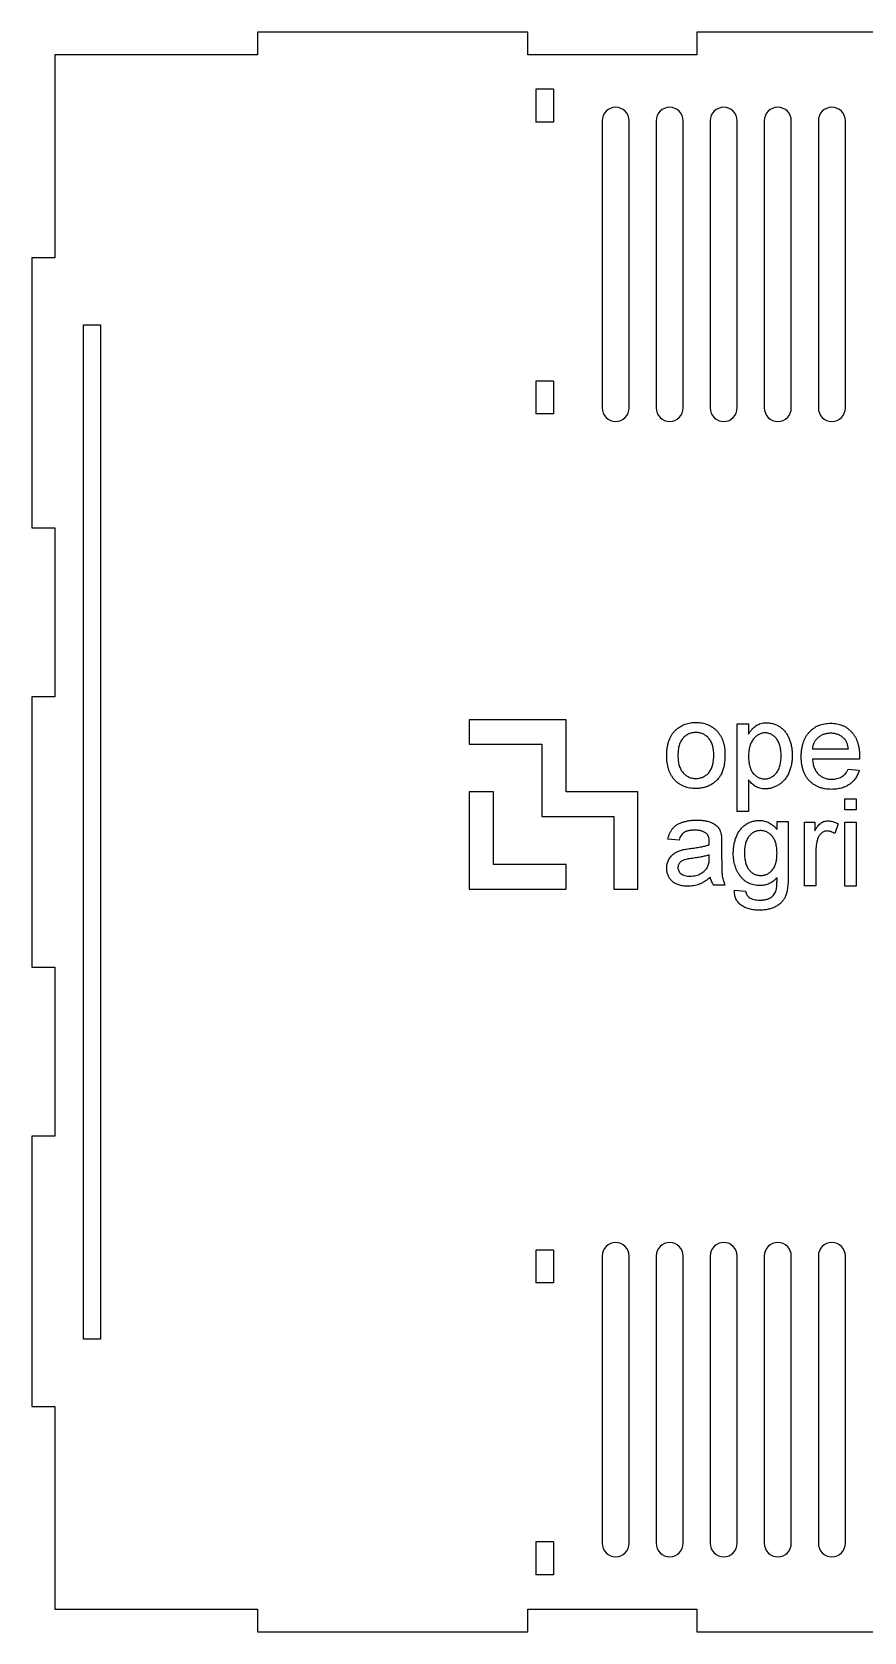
# Model space of a CAD drawing. Header units: millimetres. Extents: x -737 to 1904, y -658 to 473.
# Drawn here: x 484.6 to 641, y 172.5 to 473.2 of the extents above; entities that cross this region are included whole.
import ezdxf

# ---------------------------------------------------------------- set-up
doc = ezdxf.new("R2010")
doc.units = ezdxf.units.MM

msp = doc.modelspace()

# ---------------------------------------------------------------- linework, layer by layer
at = {"color": 7, "linetype": 'Continuous', "lineweight": 25}
for p, q in [((527.05, 473.2), (527.05, 468.88)), ((577.85, 473.2), (527.05, 473.2)), ((577.85, 468.88), (577.85, 473.2)), ((609.6, 473.2), (609.6, 468.88)), ((660.4, 473.2), (609.6, 473.2)), ((488.95, 468.88), (488.95, 430.78)), ((527.05, 468.88), (488.95, 468.88)), ((609.6, 468.88), (577.85, 468.88)), ((579.37, 462.44), (579.37, 456.28)), ((582.68, 462.44), (579.37, 462.44)), ((582.68, 462.44), (582.68, 456.28)), ((582.68, 456.28), (579.37, 456.28)), ((591.82, 456.51), (591.82, 402.54)), ((596.9, 402.54), (596.9, 456.51)), ((601.98, 456.51), (601.98, 402.54)), ((607.06, 402.54), (607.06, 456.51)), ((612.14, 456.51), (612.14, 402.54)), ((617.22, 402.54), (617.22, 456.51)), ((622.3, 456.51), (622.3, 402.54)), ((627.38, 402.54), (627.38, 456.51)), ((632.46, 456.51), (632.46, 402.54)), ((637.54, 402.54), (637.54, 456.51)), ((484.63, 430.78), (484.63, 379.98)), ((488.95, 430.78), (484.63, 430.78)), ((497.56, 418.08), (494.26, 418.08)), ((494.26, 418.08), (494.26, 227.58)), ((497.56, 227.58), (497.56, 418.08)), ((579.37, 407.57), (579.37, 401.42)), ((582.68, 407.57), (579.37, 407.57)), ((582.68, 407.57), (582.68, 401.42)), ((582.68, 401.42), (579.37, 401.42)), ((484.63, 379.98), (488.95, 379.98)), ((488.95, 379.98), (488.95, 348.23)), ((484.63, 348.23), (484.63, 297.43)), ((488.95, 348.23), (484.63, 348.23)), ((585.03, 343.92), (566.8, 343.92)), ((566.8, 343.92), (566.8, 339.36)), ((585.03, 330.37), (585.03, 343.92)), ((617.23, 343.15), (619.34, 343.15)), ((617.23, 326.71), (617.23, 343.15)), ((619.34, 343.15), (619.34, 341.24)), ((566.8, 339.36), (580.51, 339.36)), ((580.51, 339.36), (580.51, 325.75)), ((631.35, 338.44), (638.1, 338.44)), ((640.19, 336.54), (631.35, 336.54)), ((638.07, 334.65), (640.14, 334.43)), ((619.34, 332.64), (619.34, 326.71)), ((571.39, 330.37), (566.8, 330.37)), ((566.8, 330.37), (566.8, 312.11)), ((571.39, 316.7), (571.39, 330.37)), ((598.55, 330.37), (585.03, 330.37)), ((598.55, 312.11), (598.55, 330.37)), ((637.46, 329.09), (639.57, 329.09)), ((637.46, 326.99), (637.46, 329.09)), ((639.57, 329.09), (639.57, 326.99)), ((580.51, 325.75), (593.99, 325.75)), ((593.99, 325.75), (593.99, 312.11)), ((619.34, 326.71), (617.23, 326.71)), ((639.57, 326.99), (637.46, 326.99)), ((624.69, 324.79), (626.79, 324.79)), ((624.69, 323.31), (624.69, 324.79)), ((626.79, 324.79), (626.79, 314.55)), ((629.88, 324.71), (631.77, 324.71)), ((629.88, 312.7), (629.88, 324.71)), ((631.77, 324.71), (631.77, 323.04)), ((636.2, 324.36), (635.54, 322.53)), ((637.46, 324.67), (639.57, 324.67)), ((637.46, 312.66), (637.46, 324.67)), ((639.57, 324.67), (639.57, 312.66)), ((606.27, 321.28), (604.17, 321.49)), ((614.28, 320.63), (614.28, 318.06)), ((631.98, 319.08), (631.98, 312.7)), ((585.03, 316.7), (571.39, 316.7)), ((585.03, 312.11), (585.03, 316.7)), ((611.95, 317.92), (611.96, 318.54)), ((614.91, 312.85), (612.81, 312.85)), ((566.8, 312.11), (585.03, 312.11)), ((593.99, 312.11), (598.55, 312.11)), ((616.68, 311.93), (618.79, 311.72)), ((631.98, 312.7), (629.88, 312.7)), ((639.57, 312.66), (637.46, 312.66)), ((484.63, 297.43), (488.95, 297.43)), ((488.95, 297.43), (488.95, 265.68)), ((484.63, 265.68), (484.63, 214.88)), ((488.95, 265.68), (484.63, 265.68)), ((579.37, 244.25), (579.37, 238.09)), ((582.68, 244.25), (579.37, 244.25)), ((582.68, 244.25), (582.68, 238.09)), ((591.82, 243.13), (591.82, 189.15)), ((596.9, 189.15), (596.9, 243.13)), ((601.98, 243.13), (601.98, 189.15)), ((607.06, 189.15), (607.06, 243.13)), ((612.14, 243.13), (612.14, 189.15)), ((617.22, 189.15), (617.22, 243.13)), ((622.3, 243.13), (622.3, 189.15)), ((627.38, 189.15), (627.38, 243.13)), ((632.46, 243.13), (632.46, 189.15)), ((637.54, 189.15), (637.54, 243.13)), ((582.68, 238.09), (579.37, 238.09)), ((494.26, 227.58), (497.56, 227.58)), ((484.63, 214.88), (488.95, 214.88)), ((488.95, 214.88), (488.95, 176.78)), ((579.37, 189.39), (579.37, 183.23)), ((582.68, 189.39), (579.37, 189.39)), ((582.68, 189.39), (582.68, 183.23)), ((582.68, 183.23), (579.37, 183.23)), ((488.95, 176.78), (527.05, 176.78)), ((527.05, 176.78), (527.05, 172.47)), ((577.85, 176.78), (609.6, 176.78)), ((577.85, 172.47), (577.85, 176.78)), ((609.6, 176.78), (609.6, 172.47)), ((527.05, 172.47), (577.85, 172.47)), ((609.6, 172.47), (660.4, 172.47))]:
    msp.add_line(p, q, dxfattribs=at)
for centre, start, end in [((594.36, 456.51), 0, 180), ((604.52, 456.51), 0, 180), ((614.68, 456.51), 0, 180), ((624.84, 456.51), 0, 180), ((635, 456.51), 0, 180), ((594.36, 402.54), 180, 0), ((604.52, 402.54), 180, 0), ((614.68, 402.54), 180, 360), ((624.84, 402.54), 180, 0), ((635, 402.54), 180, 0), ((594.36, 243.13), 0, 180), ((604.52, 243.13), 0, 180), ((614.68, 243.13), 0, 180), ((624.84, 243.13), 0, 180), ((635, 243.13), 0, 180), ((594.36, 189.15), 180, 0), ((604.52, 189.15), 180, 0), ((614.68, 189.15), 180, 0), ((624.84, 189.15), 180, 0), ((635, 189.15), 180, 0)]:
    msp.add_arc(centre, 2.54, start, end, dxfattribs=at)
for points, knots in [([(605.76, 342.11), (605.89, 342.22), (606.14, 342.43), (606.56, 342.69), (606.99, 342.92), (607.44, 343.11), (607.91, 343.26), (608.4, 343.36), (608.91, 343.42), (609.26, 343.43), (609.44, 343.43)], [0, 0, 0, 0, 0.124302, 0.246336, 0.367599, 0.489098, 0.612371, 0.737766, 0.866431, 1, 1, 1, 1]), ([(609.44, 343.43), (609.64, 343.43), (610.02, 343.42), (610.59, 343.35), (611.12, 343.21), (611.63, 343.04), (612.12, 342.81), (612.57, 342.54), (613, 342.21), (613.39, 341.83), (613.75, 341.41), (614.06, 340.95), (614.33, 340.45), (614.54, 339.91), (614.71, 339.33), (614.83, 338.71), (614.9, 338.06), (614.91, 337.61), (614.91, 337.38)], [0, 0, 0, 0, 0.0641477, 0.1255169, 0.1851714, 0.2434787, 0.3012914, 0.3586378, 0.4170724, 0.4763292, 0.5365185, 0.5965927, 0.6577705, 0.7207283, 0.7859863, 0.8538119, 0.925134, 1, 1, 1, 1]), ([(619.34, 341.24), (619.45, 341.41), (619.65, 341.73), (619.99, 342.17), (620.36, 342.53), (620.75, 342.84), (621.18, 343.07), (621.64, 343.24), (622.15, 343.34), (622.5, 343.35), (622.68, 343.36)], [0, 0, 0, 0, 0.142734, 0.274956, 0.39849, 0.515177, 0.62981, 0.746853, 0.869328, 1, 1, 1, 1]), ([(622.68, 343.36), (622.8, 343.36), (623.04, 343.35), (623.39, 343.31), (623.74, 343.26), (624.07, 343.17), (624.39, 343.06), (624.7, 342.92), (625, 342.76), (625.28, 342.58), (625.55, 342.37), (625.81, 342.15), (626.05, 341.9), (626.28, 341.63), (626.48, 341.34), (626.66, 341.04), (626.84, 340.71), (627.04, 340.24), (627.25, 339.63), (627.43, 338.86), (627.54, 338.06), (627.55, 337.51), (627.56, 337.23)], [0, 0, 0, 0, 0.04121, 0.081481, 0.120996, 0.160043, 0.198525, 0.236577, 0.275095, 0.313831, 0.352844, 0.391585, 0.430509, 0.470104, 0.510101, 0.550744, 0.592943, 0.635861, 0.723833, 0.813378, 0.90519, 1, 1, 1, 1]), ([(629.24, 336.97), (629.25, 337.21), (629.26, 337.68), (629.33, 338.37), (629.45, 339.02), (629.62, 339.63), (629.84, 340.19), (630.1, 340.71), (630.42, 341.2), (630.78, 341.63), (631.18, 342.02), (631.61, 342.36), (632.07, 342.65), (632.56, 342.88), (633.08, 343.06), (633.62, 343.19), (634.2, 343.27), (634.59, 343.28), (634.8, 343.29)], [0, 0, 0, 0, 0.0770192, 0.1495479, 0.2187135, 0.2849231, 0.3481593, 0.4097277, 0.4698385, 0.529421, 0.5882765, 0.6457897, 0.702469, 0.7593896, 0.8167479, 0.8756208, 0.9364821, 1, 1, 1, 1]), ([(634.8, 343.29), (634.99, 343.28), (635.37, 343.27), (635.93, 343.19), (636.46, 343.07), (636.96, 342.89), (637.44, 342.66), (637.89, 342.38), (638.31, 342.04), (638.7, 341.66), (639.06, 341.24), (639.36, 340.76), (639.62, 340.25), (639.84, 339.7), (640, 339.1), (640.12, 338.46), (640.19, 337.79), (640.2, 337.32), (640.2, 337.08)], [0, 0, 0, 0, 0.062833, 0.122965, 0.181629, 0.238832, 0.295294, 0.352167, 0.409491, 0.468424, 0.528358, 0.588554, 0.650248, 0.713671, 0.780262, 0.849536, 0.922652, 1, 1, 1, 1]), ([(603.96, 337.22), (603.96, 337.48), (603.97, 338), (604.06, 338.75), (604.2, 339.44), (604.39, 340.09), (604.65, 340.68), (604.96, 341.21), (605.33, 341.7), (605.62, 341.97), (605.76, 342.11)], [0, 0, 0, 0, 0.148743, 0.287828, 0.419547, 0.543761, 0.661832, 0.776707, 0.888407, 1, 1, 1, 1]), ([(609.44, 341.54), (609.32, 341.53), (609.09, 341.53), (608.75, 341.48), (608.42, 341.39), (608.11, 341.28), (607.81, 341.12), (607.53, 340.94), (607.26, 340.71), (607.01, 340.46), (606.79, 340.18), (606.6, 339.86), (606.43, 339.5), (606.3, 339.11), (606.19, 338.69), (606.12, 338.23), (606.07, 337.74), (606.07, 337.4), (606.06, 337.22)], [0, 0, 0, 0, 0.0575604, 0.1135026, 0.1679973, 0.2213991, 0.2752107, 0.3294028, 0.3849586, 0.4418055, 0.5005938, 0.561039, 0.6239182, 0.6904251, 0.7606692, 0.8356786, 0.9153071, 1, 1, 1, 1]), ([(612.81, 337.29), (612.8, 337.45), (612.8, 337.78), (612.76, 338.26), (612.68, 338.71), (612.58, 339.12), (612.44, 339.5), (612.27, 339.85), (612.07, 340.17), (611.85, 340.46), (611.6, 340.71), (611.34, 340.93), (611.05, 341.12), (610.76, 341.27), (610.45, 341.39), (610.13, 341.48), (609.79, 341.53), (609.56, 341.53), (609.44, 341.54)], [0, 0, 0, 0, 0.083119, 0.161653, 0.235528, 0.305134, 0.371179, 0.434403, 0.495472, 0.555373, 0.613359, 0.66965, 0.72456, 0.778126, 0.832426, 0.8866, 0.942216, 1, 1, 1, 1]), ([(622.45, 341.46), (622.34, 341.46), (622.14, 341.45), (621.85, 341.4), (621.56, 341.31), (621.29, 341.18), (621.02, 341.02), (620.76, 340.83), (620.51, 340.59), (620.27, 340.33), (620.05, 340.03), (619.86, 339.7), (619.7, 339.33), (619.57, 338.94), (619.46, 338.51), (619.39, 338.05), (619.35, 337.56), (619.34, 337.22), (619.34, 337.04)], [0, 0, 0, 0, 0.050431, 0.099926, 0.149264, 0.199229, 0.250765, 0.304734, 0.360888, 0.420572, 0.482425, 0.545701, 0.611613, 0.680848, 0.753999, 0.831028, 0.912943, 1, 1, 1, 1]), ([(625.45, 337.2), (625.45, 337.37), (625.45, 337.71), (625.4, 338.19), (625.33, 338.64), (625.24, 339.06), (625.11, 339.45), (624.96, 339.8), (624.78, 340.12), (624.57, 340.4), (624.34, 340.65), (624.1, 340.87), (623.86, 341.05), (623.59, 341.2), (623.32, 341.32), (623.04, 341.4), (622.75, 341.45), (622.55, 341.46), (622.45, 341.46)], [0, 0, 0, 0, 0.08861, 0.171872, 0.249514, 0.323013, 0.391883, 0.457305, 0.519728, 0.579877, 0.637793, 0.692521, 0.745785, 0.796592, 0.847119, 0.89765, 0.948016, 1, 1, 1, 1]), ([(634.79, 341.39), (634.67, 341.39), (634.44, 341.38), (634.11, 341.34), (633.79, 341.28), (633.49, 341.19), (633.2, 341.08), (632.92, 340.94), (632.66, 340.78), (632.41, 340.59), (632.19, 340.38), (631.98, 340.16), (631.81, 339.91), (631.66, 339.65), (631.54, 339.37), (631.45, 339.07), (631.39, 338.76), (631.36, 338.55), (631.35, 338.44)], [0, 0, 0, 0, 0.068919, 0.134905, 0.199736, 0.262624, 0.324501, 0.385514, 0.447391, 0.509178, 0.570905, 0.630822, 0.690144, 0.749777, 0.809719, 0.870915, 0.934591, 1, 1, 1, 1]), ([(637.32, 340.38), (637.24, 340.46), (637.07, 340.62), (636.8, 340.83), (636.51, 341), (636.2, 341.15), (635.87, 341.25), (635.53, 341.33), (635.16, 341.38), (634.91, 341.39), (634.79, 341.39)], [0, 0, 0, 0, 0.123686, 0.244301, 0.364229, 0.486002, 0.608441, 0.73367, 0.863772, 1, 1, 1, 1]), ([(638.1, 338.44), (638.08, 338.54), (638.06, 338.75), (638, 339.04), (637.93, 339.32), (637.84, 339.57), (637.73, 339.8), (637.61, 340.02), (637.48, 340.21), (637.37, 340.33), (637.32, 340.38)], [0, 0, 0, 0, 0.148165, 0.289694, 0.422377, 0.548462, 0.667394, 0.782966, 0.892721, 1, 1, 1, 1]), ([(609.44, 331), (609.24, 331), (608.85, 331.02), (608.28, 331.09), (607.74, 331.21), (607.22, 331.39), (606.74, 331.61), (606.28, 331.89), (605.85, 332.22), (605.46, 332.6), (605.1, 333.02), (604.8, 333.49), (604.54, 334), (604.32, 334.56), (604.16, 335.16), (604.04, 335.81), (603.97, 336.5), (603.96, 336.97), (603.96, 337.22)], [0, 0, 0, 0, 0.063918, 0.125105, 0.18417, 0.241758, 0.298585, 0.354786, 0.411839, 0.469658, 0.528418, 0.587973, 0.649012, 0.712542, 0.778764, 0.848337, 0.922071, 1, 1, 1, 1]), ([(606.06, 337.22), (606.07, 337.05), (606.07, 336.71), (606.12, 336.21), (606.19, 335.76), (606.3, 335.33), (606.43, 334.94), (606.6, 334.58), (606.79, 334.26), (607.02, 333.97), (607.26, 333.72), (607.53, 333.5), (607.81, 333.31), (608.11, 333.16), (608.42, 333.04), (608.75, 332.95), (609.09, 332.91), (609.32, 332.9), (609.44, 332.9)], [0, 0, 0, 0, 0.085081, 0.164574, 0.239456, 0.309581, 0.375975, 0.43923, 0.500027, 0.558716, 0.615846, 0.670968, 0.725068, 0.778789, 0.832288, 0.88669, 0.942537, 1, 1, 1, 1]), ([(614.91, 337.38), (614.91, 337.2), (614.91, 336.83), (614.88, 336.31), (614.82, 335.81), (614.75, 335.34), (614.66, 334.9), (614.54, 334.5), (614.4, 334.12), (614.24, 333.77), (614.06, 333.45), (613.87, 333.15), (613.65, 332.86), (613.41, 332.6), (613.15, 332.35), (612.88, 332.12), (612.58, 331.91), (612.16, 331.66), (611.61, 331.39), (610.92, 331.17), (610.19, 331.03), (609.69, 331.01), (609.44, 331)], [0, 0, 0, 0, 0.0587034, 0.1140529, 0.1664791, 0.216091, 0.2627523, 0.3070009, 0.3489468, 0.3888076, 0.4271377, 0.4650598, 0.5024884, 0.5396484, 0.5770084, 0.6142741, 0.6524032, 0.6908327, 0.7678884, 0.8442066, 0.9211323, 1, 1, 1, 1]), ([(609.44, 332.9), (609.56, 332.9), (609.79, 332.9), (610.13, 332.96), (610.46, 333.04), (610.77, 333.16), (611.06, 333.32), (611.34, 333.5), (611.61, 333.72), (611.85, 333.98), (612.08, 334.27), (612.28, 334.59), (612.44, 334.96), (612.57, 335.35), (612.68, 335.79), (612.76, 336.25), (612.8, 336.76), (612.8, 337.11), (612.81, 337.29)], [0, 0, 0, 0, 0.056533, 0.111546, 0.164924, 0.218049, 0.271168, 0.32445, 0.379524, 0.436254, 0.494948, 0.555594, 0.618885, 0.686313, 0.756971, 0.832892, 0.913932, 1, 1, 1, 1]), ([(619.34, 337.04), (619.34, 336.87), (619.35, 336.53), (619.39, 336.04), (619.46, 335.59), (619.55, 335.17), (619.68, 334.79), (619.83, 334.44), (620.01, 334.13), (620.21, 333.85), (620.44, 333.61), (620.68, 333.4), (620.93, 333.22), (621.19, 333.07), (621.47, 332.96), (621.76, 332.88), (622.05, 332.83), (622.26, 332.83), (622.36, 332.82)], [0, 0, 0, 0, 0.08984, 0.173759, 0.252048, 0.32508, 0.394029, 0.45878, 0.520013, 0.579323, 0.636061, 0.690475, 0.743136, 0.794214, 0.844878, 0.895855, 0.947393, 1, 1, 1, 1]), ([(622.36, 332.82), (622.46, 332.83), (622.67, 332.83), (622.98, 332.88), (623.27, 332.97), (623.55, 333.08), (623.81, 333.24), (624.07, 333.42), (624.32, 333.64), (624.55, 333.89), (624.77, 334.18), (624.95, 334.5), (625.1, 334.86), (625.23, 335.26), (625.33, 335.69), (625.4, 336.16), (625.45, 336.67), (625.45, 337.02), (625.45, 337.2)], [0, 0, 0, 0, 0.0520731, 0.103097, 0.1533249, 0.2031365, 0.2541251, 0.3063677, 0.3606439, 0.4175741, 0.4770196, 0.5388033, 0.603778, 0.6728456, 0.7464086, 0.8256049, 0.9096558, 1, 1, 1, 1]), ([(627.56, 337.23), (627.55, 336.93), (627.54, 336.35), (627.41, 335.5), (627.21, 334.7), (626.97, 334.07), (626.75, 333.59), (626.55, 333.26), (626.35, 332.94), (626.12, 332.65), (625.87, 332.38), (625.61, 332.13), (625.33, 331.9), (624.93, 331.63), (624.42, 331.35), (623.77, 331.11), (623.11, 330.96), (622.66, 330.94), (622.43, 330.93)], [0, 0, 0, 0, 0.097922, 0.191639, 0.282502, 0.37113, 0.41456, 0.456758, 0.498059, 0.538353, 0.578616, 0.618595, 0.658262, 0.698158, 0.776463, 0.851692, 0.925888, 1, 1, 1, 1]), ([(634.91, 330.85), (634.7, 330.86), (634.28, 330.87), (633.68, 330.94), (633.11, 331.07), (632.57, 331.24), (632.07, 331.47), (631.6, 331.75), (631.16, 332.08), (630.76, 332.45), (630.4, 332.87), (630.09, 333.34), (629.83, 333.85), (629.61, 334.39), (629.45, 334.98), (629.33, 335.61), (629.26, 336.27), (629.25, 336.73), (629.24, 336.97)], [0, 0, 0, 0, 0.067351, 0.131314, 0.193071, 0.252502, 0.310705, 0.36793, 0.425461, 0.483425, 0.542044, 0.60113, 0.66102, 0.722853, 0.787414, 0.854497, 0.925345, 1, 1, 1, 1]), ([(640.2, 337.08), (640.2, 337.01), (640.2, 336.83), (640.2, 336.65), (640.19, 336.54)], [0, 0, 0, 0, 0.414608, 1, 1, 1, 1]), ([(631.35, 336.54), (631.36, 336.39), (631.39, 336.1), (631.46, 335.68), (631.55, 335.29), (631.68, 334.92), (631.83, 334.58), (632.01, 334.27), (632.22, 333.98), (632.45, 333.72), (632.71, 333.49), (632.98, 333.29), (633.27, 333.13), (633.58, 332.99), (633.89, 332.88), (634.23, 332.81), (634.58, 332.76), (634.82, 332.75), (634.94, 332.75)], [0, 0, 0, 0, 0.076546, 0.149754, 0.218882, 0.285099, 0.348766, 0.410233, 0.470857, 0.530387, 0.589538, 0.646884, 0.704289, 0.761368, 0.81848, 0.876944, 0.937289, 1, 1, 1, 1]), ([(640.14, 334.43), (640.09, 334.3), (640.01, 334.02), (639.84, 333.63), (639.66, 333.26), (639.44, 332.92), (639.2, 332.6), (638.93, 332.3), (638.63, 332.03), (638.31, 331.78), (637.97, 331.56), (637.6, 331.37), (637.21, 331.21), (636.79, 331.08), (636.35, 330.98), (635.89, 330.91), (635.41, 330.86), (635.08, 330.85), (634.91, 330.85)], [0, 0, 0, 0, 0.063575, 0.125064, 0.184934, 0.244033, 0.302281, 0.360376, 0.418794, 0.477624, 0.537385, 0.597475, 0.659222, 0.722193, 0.787717, 0.855714, 0.926086, 1, 1, 1, 1]), ([(634.94, 332.75), (635.12, 332.75), (635.46, 332.77), (635.96, 332.85), (636.42, 332.99), (636.84, 333.19), (637.22, 333.45), (637.55, 333.79), (637.84, 334.19), (637.99, 334.49), (638.07, 334.65)], [0, 0, 0, 0, 0.137039, 0.265479, 0.386758, 0.503867, 0.62032, 0.739767, 0.865454, 1, 1, 1, 1]), ([(622.43, 330.93), (622.27, 330.93), (621.95, 330.94), (621.49, 331.04), (621.04, 331.19), (620.64, 331.41), (620.26, 331.67), (619.92, 331.96), (619.61, 332.28), (619.43, 332.52), (619.34, 332.64)], [0, 0, 0, 0, 0.132563, 0.259331, 0.385149, 0.510318, 0.635056, 0.757435, 0.878223, 1, 1, 1, 1]), ([(604.17, 321.49), (604.22, 321.68), (604.31, 322.07), (604.51, 322.6), (604.76, 323.07), (605.05, 323.49), (605.41, 323.86), (605.83, 324.18), (606.33, 324.45), (606.88, 324.67), (607.49, 324.85), (608.16, 324.98), (608.87, 325.05), (609.36, 325.06), (609.61, 325.07)], [0, 0, 0, 0, 0.0851045, 0.1643315, 0.2380774, 0.3082779, 0.378099, 0.4508415, 0.5285406, 0.611943, 0.7014544, 0.795479, 0.8947745, 1, 1, 1, 1]), ([(609.61, 325.07), (609.86, 325.07), (610.33, 325.06), (610.99, 324.99), (611.59, 324.88), (612.11, 324.73), (612.56, 324.53), (612.96, 324.32), (613.28, 324.08), (613.55, 323.82), (613.77, 323.52), (613.94, 323.19), (614.08, 322.83), (614.15, 322.57), (614.18, 322.44)], [0, 0, 0, 0, 0.127702, 0.243368, 0.347189, 0.441283, 0.526055, 0.60282, 0.672114, 0.735775, 0.797778, 0.861765, 0.928534, 1, 1, 1, 1]), ([(616.47, 318.82), (616.48, 319.1), (616.49, 319.65), (616.6, 320.46), (616.78, 321.23), (617, 321.85), (617.2, 322.32), (617.38, 322.66), (617.57, 322.96), (617.77, 323.26), (617.99, 323.53), (618.23, 323.77), (618.48, 324), (618.75, 324.21), (619.04, 324.39), (619.34, 324.56), (619.65, 324.69), (619.97, 324.8), (620.31, 324.89), (620.65, 324.95), (621.01, 324.99), (621.26, 324.99), (621.38, 325)], [0, 0, 0, 0, 0.094874, 0.186815, 0.276165, 0.364682, 0.408123, 0.450019, 0.491076, 0.531089, 0.57045, 0.609095, 0.647527, 0.685964, 0.724423, 0.762513, 0.800633, 0.83919, 0.877957, 0.91762, 0.958342, 1, 1, 1, 1]), ([(621.38, 325), (621.54, 324.99), (621.87, 324.98), (622.34, 324.9), (622.79, 324.77), (623.21, 324.58), (623.62, 324.34), (624, 324.05), (624.36, 323.71), (624.58, 323.44), (624.69, 323.31)], [0, 0, 0, 0, 0.127411, 0.251224, 0.371451, 0.491533, 0.613231, 0.736879, 0.86552, 1, 1, 1, 1]), ([(631.77, 323.04), (631.88, 323.21), (632.08, 323.54), (632.39, 323.97), (632.68, 324.31), (632.98, 324.55), (633.28, 324.72), (633.58, 324.84), (633.9, 324.91), (634.12, 324.92), (634.23, 324.92)], [0, 0, 0, 0, 0.189667, 0.351384, 0.488427, 0.600991, 0.701645, 0.800871, 0.898948, 1, 1, 1, 1]), ([(634.23, 324.92), (634.39, 324.91), (634.72, 324.9), (635.21, 324.79), (635.72, 324.62), (636.03, 324.45), (636.2, 324.36)], [0, 0, 0, 0, 0.235779, 0.477896, 0.732141, 1, 1, 1, 1]), ([(609.23, 323.17), (609.12, 323.17), (608.91, 323.17), (608.6, 323.15), (608.32, 323.12), (608.06, 323.07), (607.82, 323.01), (607.6, 322.94), (607.4, 322.86), (607.17, 322.73), (606.91, 322.51), (606.65, 322.17), (606.43, 321.76), (606.33, 321.44), (606.27, 321.28)], [0, 0, 0, 0, 0.085183, 0.163702, 0.238284, 0.306613, 0.370646, 0.428821, 0.484512, 0.53564, 0.637269, 0.745279, 0.865314, 1, 1, 1, 1]), ([(611.42, 322.54), (611.36, 322.59), (611.23, 322.69), (611, 322.82), (610.77, 322.93), (610.5, 323.02), (610.22, 323.09), (609.91, 323.14), (609.58, 323.17), (609.35, 323.17), (609.23, 323.17)], [0, 0, 0, 0, 0.10497, 0.21464, 0.328561, 0.446665, 0.573274, 0.706537, 0.848573, 1, 1, 1, 1]), ([(611.96, 320.92), (611.96, 321.02), (611.96, 321.19), (611.94, 321.45), (611.89, 321.68), (611.83, 321.9), (611.76, 322.09), (611.66, 322.26), (611.55, 322.41), (611.47, 322.5), (611.42, 322.54)], [0, 0, 0, 0, 0.157694, 0.30275, 0.438168, 0.564705, 0.681763, 0.791831, 0.896524, 1, 1, 1, 1]), ([(614.18, 322.44), (614.2, 322.33), (614.24, 322.1), (614.26, 321.7), (614.28, 321.2), (614.28, 320.83), (614.28, 320.63)], [0, 0, 0, 0, 0.1714607, 0.394486, 0.6699947, 1, 1, 1, 1]), ([(621.6, 323.1), (621.49, 323.1), (621.29, 323.09), (620.99, 323.04), (620.7, 322.96), (620.43, 322.84), (620.17, 322.69), (619.91, 322.52), (619.68, 322.3), (619.45, 322.06), (619.24, 321.78), (619.06, 321.47), (618.91, 321.13), (618.79, 320.75), (618.69, 320.35), (618.63, 319.91), (618.58, 319.45), (618.58, 319.13), (618.58, 318.96)], [0, 0, 0, 0, 0.053954, 0.106252, 0.157585, 0.208995, 0.261605, 0.315043, 0.370641, 0.428633, 0.488816, 0.550952, 0.615609, 0.683217, 0.75565, 0.83226, 0.913421, 1, 1, 1, 1]), ([(624.69, 318.89), (624.69, 319.06), (624.68, 319.39), (624.64, 319.86), (624.57, 320.31), (624.47, 320.72), (624.34, 321.1), (624.19, 321.44), (624, 321.76), (623.79, 322.04), (623.55, 322.29), (623.31, 322.51), (623.05, 322.69), (622.79, 322.84), (622.5, 322.96), (622.21, 323.04), (621.91, 323.09), (621.7, 323.1), (621.6, 323.1)], [0, 0, 0, 0, 0.0867042, 0.1675199, 0.2439481, 0.3162989, 0.3841116, 0.4488584, 0.510925, 0.5711498, 0.6292762, 0.6850838, 0.7383414, 0.7907687, 0.8425057, 0.8939941, 0.9464577, 1, 1, 1, 1]), ([(634.14, 323.03), (634.04, 323.02), (633.84, 323.01), (633.55, 322.93), (633.27, 322.8), (633.02, 322.62), (632.79, 322.4), (632.59, 322.13), (632.42, 321.83), (632.35, 321.6), (632.31, 321.49)], [0, 0, 0, 0, 0.1182932, 0.2335655, 0.3510375, 0.4725602, 0.5975705, 0.7246442, 0.8581657, 1, 1, 1, 1]), ([(635.54, 322.53), (635.43, 322.61), (635.21, 322.75), (634.85, 322.91), (634.5, 323.01), (634.26, 323.02), (634.14, 323.03)], [0, 0, 0, 0, 0.273331, 0.527147, 0.767135, 1, 1, 1, 1]), ([(603.96, 316.03), (603.96, 316.17), (603.97, 316.46), (604.04, 316.87), (604.16, 317.26), (604.33, 317.63), (604.54, 317.97), (604.78, 318.28), (605.04, 318.55), (605.34, 318.79), (605.67, 318.99), (606.01, 319.17), (606.37, 319.32), (606.62, 319.4), (606.75, 319.44)], [0, 0, 0, 0, 0.090097, 0.177251, 0.262629, 0.347796, 0.431944, 0.513339, 0.593599, 0.672931, 0.753185, 0.833668, 0.916182, 1, 1, 1, 1]), ([(606.75, 319.44), (606.86, 319.47), (607.09, 319.53), (607.49, 319.6), (607.96, 319.68), (608.3, 319.72), (608.48, 319.74)], [0, 0, 0, 0, 0.1888118, 0.4192996, 0.6884946, 1, 1, 1, 1]), ([(608.48, 319.74), (608.67, 319.77), (609.04, 319.82), (609.57, 319.89), (610.06, 319.97), (610.52, 320.06), (610.93, 320.14), (611.31, 320.23), (611.65, 320.33), (611.86, 320.4), (611.95, 320.43)], [0, 0, 0, 0, 0.161961, 0.31289, 0.454014, 0.584335, 0.703729, 0.812669, 0.911079, 1, 1, 1, 1]), ([(611.95, 320.43), (611.96, 320.49), (611.96, 320.6), (611.96, 320.74), (611.97, 320.84), (611.96, 320.9), (611.96, 320.92)], [0, 0, 0, 0, 0.35568, 0.644278, 0.859095, 1, 1, 1, 1]), ([(621.48, 312.77), (621.28, 312.78), (620.91, 312.79), (620.36, 312.88), (619.84, 313.01), (619.36, 313.21), (618.91, 313.46), (618.49, 313.77), (618.11, 314.13), (617.77, 314.55), (617.47, 315), (617.2, 315.48), (616.97, 315.98), (616.79, 316.51), (616.64, 317.05), (616.54, 317.62), (616.48, 318.21), (616.47, 318.61), (616.47, 318.82)], [0, 0, 0, 0, 0.065869, 0.128688, 0.189089, 0.247616, 0.305863, 0.364112, 0.423081, 0.484689, 0.546906, 0.609002, 0.671411, 0.734313, 0.798157, 0.863499, 0.930798, 1, 1, 1, 1]), ([(618.58, 318.96), (618.58, 318.78), (618.58, 318.43), (618.63, 317.93), (618.69, 317.46), (618.79, 317.04), (618.91, 316.64), (619.06, 316.29), (619.23, 315.97), (619.44, 315.7), (619.66, 315.46), (619.9, 315.25), (620.16, 315.07), (620.42, 314.92), (620.7, 314.81), (621, 314.73), (621.31, 314.68), (621.52, 314.67), (621.63, 314.67)], [0, 0, 0, 0, 0.0910203, 0.1762161, 0.2552312, 0.3285914, 0.3972052, 0.4618264, 0.5221839, 0.5801105, 0.6354636, 0.6885456, 0.7407268, 0.7918712, 0.8421505, 0.8932949, 0.9461094, 1, 1, 1, 1]), ([(621.63, 314.67), (621.73, 314.67), (621.94, 314.68), (622.25, 314.72), (622.54, 314.81), (622.82, 314.92), (623.09, 315.06), (623.35, 315.24), (623.58, 315.45), (623.81, 315.69), (624.02, 315.96), (624.2, 316.28), (624.35, 316.63), (624.48, 317.01), (624.57, 317.43), (624.64, 317.89), (624.68, 318.38), (624.69, 318.72), (624.69, 318.89)], [0, 0, 0, 0, 0.054408, 0.107089, 0.158334, 0.209615, 0.260985, 0.313347, 0.366938, 0.423206, 0.481575, 0.5423, 0.607027, 0.675403, 0.748374, 0.826566, 0.910347, 1, 1, 1, 1]), ([(632.31, 321.49), (632.26, 321.3), (632.16, 320.92), (632.06, 320.33), (631.99, 319.71), (631.99, 319.3), (631.98, 319.08)], [0, 0, 0, 0, 0.23826, 0.483736, 0.736379, 1, 1, 1, 1]), ([(607.89, 312.64), (607.73, 312.64), (607.44, 312.65), (607, 312.69), (606.6, 312.76), (606.22, 312.87), (605.86, 313), (605.54, 313.17), (605.24, 313.36), (604.97, 313.59), (604.73, 313.83), (604.53, 314.1), (604.35, 314.38), (604.2, 314.68), (604.09, 314.99), (604.01, 315.32), (603.97, 315.67), (603.96, 315.91), (603.96, 316.03)], [0, 0, 0, 0, 0.078668, 0.152594, 0.222863, 0.289895, 0.354043, 0.415825, 0.476257, 0.535647, 0.59403, 0.651213, 0.707464, 0.763721, 0.820383, 0.878679, 0.938165, 1, 1, 1, 1]), ([(608.79, 317.88), (608.61, 317.86), (608.27, 317.81), (607.8, 317.73), (607.42, 317.64), (607.11, 317.55), (606.86, 317.44), (606.66, 317.3), (606.48, 317.15), (606.33, 316.98), (606.21, 316.79), (606.13, 316.58), (606.07, 316.37), (606.07, 316.22), (606.06, 316.15)], [0, 0, 0, 0, 0.157185, 0.29012, 0.398897, 0.484813, 0.556527, 0.62447, 0.689792, 0.753816, 0.816677, 0.877383, 0.938132, 1, 1, 1, 1]), ([(606.06, 316.15), (606.07, 316.04), (606.08, 315.82), (606.2, 315.51), (606.39, 315.23), (606.65, 314.98), (606.98, 314.78), (607.39, 314.63), (607.86, 314.55), (608.19, 314.54), (608.37, 314.53)], [0, 0, 0, 0, 0.106158, 0.208644, 0.312683, 0.425749, 0.548145, 0.681695, 0.831509, 1, 1, 1, 1]), ([(608.37, 314.53), (608.55, 314.54), (608.91, 314.55), (609.42, 314.65), (609.91, 314.8), (610.36, 315.02), (610.77, 315.28), (611.12, 315.57), (611.42, 315.9), (611.57, 316.14), (611.64, 316.26)], [0, 0, 0, 0, 0.140553, 0.275516, 0.406786, 0.536132, 0.661649, 0.779376, 0.890775, 1, 1, 1, 1]), ([(611.96, 318.54), (611.87, 318.5), (611.68, 318.43), (611.36, 318.35), (611.01, 318.26), (610.63, 318.18), (610.22, 318.09), (609.77, 318.02), (609.29, 317.95), (608.96, 317.9), (608.79, 317.88)], [0, 0, 0, 0, 0.091169, 0.192402, 0.302457, 0.421923, 0.552321, 0.691338, 0.841219, 1, 1, 1, 1]), ([(611.64, 316.26), (611.69, 316.36), (611.8, 316.59), (611.88, 316.98), (611.95, 317.43), (611.95, 317.75), (611.95, 317.92)], [0, 0, 0, 0, 0.2016554, 0.4336305, 0.6976394, 1, 1, 1, 1]), ([(614.28, 318.06), (614.28, 317.85), (614.29, 317.44), (614.29, 316.85), (614.3, 316.32), (614.32, 315.85), (614.33, 315.43), (614.35, 315.07), (614.37, 314.77), (614.41, 314.44), (614.48, 314.08), (614.6, 313.66), (614.73, 313.25), (614.85, 312.98), (614.91, 312.85)], [0, 0, 0, 0, 0.121729, 0.23228, 0.332288, 0.421154, 0.500089, 0.567887, 0.625241, 0.671538, 0.75364, 0.835292, 0.91739, 1, 1, 1, 1]), ([(612.18, 314.32), (611.99, 314.18), (611.63, 313.9), (611.09, 313.53), (610.57, 313.24), (610.05, 313.01), (609.53, 312.84), (609, 312.72), (608.45, 312.65), (608.08, 312.64), (607.89, 312.64)], [0, 0, 0, 0, 0.149631, 0.288282, 0.415682, 0.534026, 0.647897, 0.762563, 0.879642, 1, 1, 1, 1]), ([(612.81, 312.85), (612.73, 312.95), (612.57, 313.17), (612.4, 313.53), (612.26, 313.91), (612.2, 314.19), (612.18, 314.32)], [0, 0, 0, 0, 0.245708, 0.491046, 0.741711, 1, 1, 1, 1]), ([(626.79, 314.55), (626.79, 314.33), (626.79, 313.9), (626.76, 313.28), (626.72, 312.72), (626.66, 312.2), (626.58, 311.73), (626.48, 311.32), (626.37, 310.95), (626.23, 310.63), (626.08, 310.34), (625.9, 310.08), (625.71, 309.83), (625.5, 309.59), (625.26, 309.37), (625, 309.17), (624.72, 308.98), (624.43, 308.8), (624.11, 308.64), (623.78, 308.51), (623.42, 308.39), (623.05, 308.3), (622.67, 308.23), (622.26, 308.18), (621.84, 308.14), (621.55, 308.14), (621.4, 308.14)], [0, 0, 0, 0, 0.068416, 0.131802, 0.190217, 0.243774, 0.292269, 0.336055, 0.37547, 0.41051, 0.443241, 0.476022, 0.508399, 0.540998, 0.574305, 0.608048, 0.642617, 0.677989, 0.714337, 0.751252, 0.789377, 0.828474, 0.869124, 0.911129, 0.954609, 1, 1, 1, 1]), ([(624.69, 314.25), (624.58, 314.13), (624.37, 313.9), (624.01, 313.6), (623.64, 313.34), (623.25, 313.13), (622.83, 312.97), (622.4, 312.86), (621.94, 312.79), (621.63, 312.78), (621.48, 312.77)], [0, 0, 0, 0, 0.1314495, 0.2581821, 0.3808113, 0.5022966, 0.6234329, 0.745773, 0.8708244, 1, 1, 1, 1]), ([(624.55, 311.94), (624.56, 311.99), (624.59, 312.11), (624.61, 312.3), (624.64, 312.53), (624.66, 312.8), (624.68, 313.11), (624.69, 313.46), (624.69, 313.84), (624.69, 314.11), (624.69, 314.25)], [0, 0, 0, 0, 0.069872, 0.154554, 0.254522, 0.371181, 0.504744, 0.653787, 0.818383, 1, 1, 1, 1]), ([(621.4, 308.14), (621.23, 308.14), (620.89, 308.14), (620.39, 308.19), (619.92, 308.26), (619.47, 308.37), (619.05, 308.5), (618.66, 308.66), (618.29, 308.86), (617.95, 309.07), (617.64, 309.32), (617.37, 309.61), (617.15, 309.92), (616.97, 310.27), (616.83, 310.64), (616.73, 311.04), (616.68, 311.48), (616.68, 311.78), (616.68, 311.93)], [0, 0, 0, 0, 0.075524, 0.147989, 0.217125, 0.282957, 0.347039, 0.408535, 0.468604, 0.52772, 0.585111, 0.641564, 0.696724, 0.752942, 0.810101, 0.870022, 0.933086, 1, 1, 1, 1]), ([(618.79, 311.72), (618.81, 311.59), (618.85, 311.35), (619, 311.02), (619.19, 310.74), (619.37, 310.6), (619.45, 310.53)], [0, 0, 0, 0, 0.277674, 0.529716, 0.766261, 1, 1, 1, 1]), ([(619.45, 310.53), (619.58, 310.46), (619.85, 310.3), (620.33, 310.14), (620.86, 310.05), (621.24, 310.04), (621.44, 310.03)], [0, 0, 0, 0, 0.217924, 0.453424, 0.711804, 1, 1, 1, 1]), ([(621.44, 310.03), (621.55, 310.03), (621.77, 310.04), (622.08, 310.07), (622.37, 310.1), (622.64, 310.16), (622.9, 310.22), (623.13, 310.31), (623.35, 310.41), (623.61, 310.57), (623.89, 310.8), (624.18, 311.13), (624.4, 311.51), (624.5, 311.79), (624.55, 311.94)], [0, 0, 0, 0, 0.083419, 0.162931, 0.236897, 0.307558, 0.374123, 0.437476, 0.497182, 0.554827, 0.665676, 0.775048, 0.884911, 1, 1, 1, 1])]:
    msp.add_open_spline(points, degree=3, knots=knots, dxfattribs=at)

doc.saveas('drawing.dxf')
